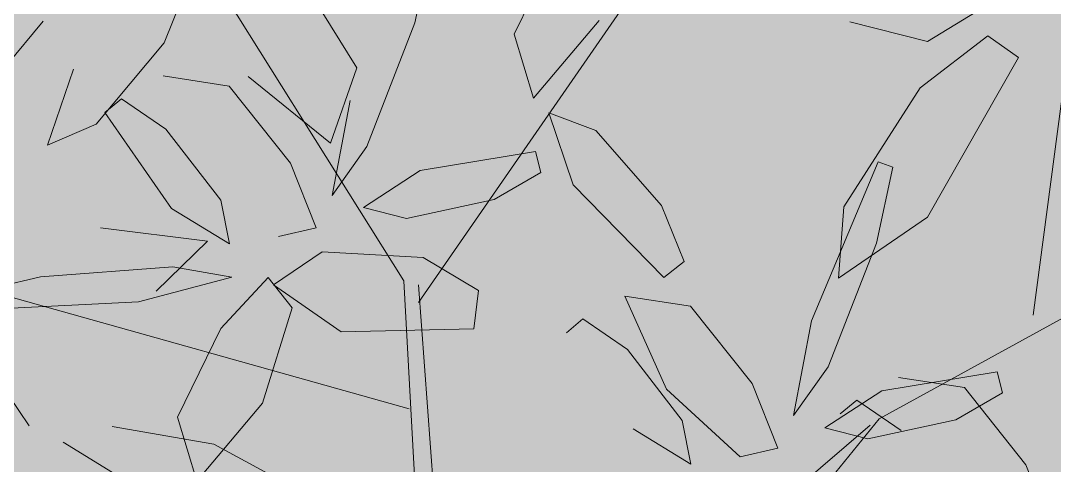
# Model space of a CAD drawing. Header units: metres. Extents: x 349703 to 349913, y 9282546 to 9282694.
# Drawn here: x 349721.418 to 349722.112, y 9282577.694 to 9282577.992 of the extents above; entities that cross this region are included whole.
import ezdxf

# ---------------------------------------------------------------- set-up
doc = ezdxf.new("R2010")
doc.units = ezdxf.units.M
doc.header["$LTSCALE"] = 0.25
doc.layers.add('AREA-VERDE', color=3, linetype='CONTINUOUS', lineweight=9)
doc.layers.add('ARQ-FONDO', color=253, linetype='CONTINUOUS', lineweight=9)

# ---------------------------------------------------------------- blocks, each defined once
blk = doc.blocks.new('ARR2')
at = {"layer": 'ARQ-FONDO', "lineweight": 5}
for p, q in [((2740.9225, 1214.8488), (2741.5179, 1215.7101)), ((2740.9083, 1214.8699), (2740.3874, 1215.6998)), ((2741.5187, 1214.8365), (2741.6275, 1215.6613)), ((2740.9348, 1215.194), (2740.9188, 1215.1203)), ((2741.0151, 1215.1091), (2741.0571, 1215.1952)), ((2740.6989, 1215.1584), (2740.6758, 1215.1009)), ((2740.8627, 1215.0765), (2740.8113, 1215.159)), ((2740.5225, 1215.0785), (2740.5583, 1215.122)), ((2741.0976, 1215.1226), (2741.0338, 1215.0471)), ((2741.416, 1215.102), (2741.3407, 1215.1213)), ((2741.4632, 1215.1309), (2741.416, 1215.102)), ((2740.9188, 1215.1203), (2740.8722, 1215.0002)), ((2741.0338, 1215.0471), (2741.0151, 1215.1091)), ((2741.4748, 1215.1076), (2741.4091, 1215.057)), ((2741.5043, 1215.0867), (2741.4748, 1215.1076)), ((2740.6758, 1215.1009), (2740.6097, 1215.0218)), ((2741.4162, 1214.9316), (2741.5043, 1215.0867)), ((2740.9134, 1214.7457), (2739.7186, 1215.0803)), ((2740.5625, 1215.0016), (2740.5878, 1215.0754)), ((2740.8369, 1215.0035), (2740.8627, 1215.0765)), ((2740.6747, 1215.0687), (2740.7386, 1215.0588)), ((2740.757, 1215.0683), (2740.8369, 1215.0035)), ((2740.7386, 1215.0588), (2740.7983, 1214.9839)), ((2741.4091, 1215.057), (2741.3349, 1214.9418)), ((2740.6182, 1215.0332), (2740.6342, 1215.0466)), ((2740.6342, 1215.0466), (2740.6773, 1215.017)), ((2740.8386, 1214.9528), (2740.856, 1215.0449)), ((2740.6829, 1214.9401), (2740.6182, 1215.0332)), ((2741.0488, 1215.0328), (2741.0725, 1214.9631)), ((2741.0945, 1215.0156), (2741.0488, 1215.0328)), ((2740.6097, 1215.0218), (2740.5625, 1215.0016)), ((2740.6773, 1215.017), (2740.7306, 1214.9481)), ((2741.1581, 1214.9428), (2741.0945, 1215.0156)), ((2740.8722, 1215.0002), (2740.8386, 1214.9528)), ((2740.9241, 1214.9768), (2741.0359, 1214.9952)), ((2741.0359, 1214.9952), (2741.0411, 1214.975)), ((2740.7983, 1214.9839), (2740.8231, 1214.9213)), ((2741.3037, 1214.8311), (2741.3682, 1214.9854)), ((2741.3682, 1214.9854), (2741.3825, 1214.9802)), ((2740.8689, 1214.941), (2740.9241, 1214.9768)), ((2741.0411, 1214.975), (2740.9958, 1214.9488)), ((2741.3825, 1214.9802), (2741.3665, 1214.9065)), ((2741.0725, 1214.9631), (2741.1604, 1214.873)), ((2740.7306, 1214.9481), (2740.739, 1214.9057)), ((2740.9107, 1214.9303), (2740.8689, 1214.941)), ((2740.9958, 1214.9488), (2740.9107, 1214.9303)), ((2741.18, 1214.8886), (2741.1581, 1214.9428)), ((2741.3349, 1214.9418), (2741.3299, 1214.8724)), ((2741.3693, 1214.7358), (2741.7422, 1214.9411)), ((2740.739, 1214.9057), (2740.6829, 1214.9401)), ((2741.3299, 1214.8724), (2741.4162, 1214.9316)), ((2740.7178, 1214.9084), (2740.6139, 1214.9213)), ((2740.8231, 1214.9213), (2740.7866, 1214.9128)), ((2740.668, 1214.8597), (2740.7178, 1214.9084)), ((2741.3665, 1214.9065), (2741.3199, 1214.7864)), ((2740.8288, 1214.898), (2740.7818, 1214.8659)), ((2740.927, 1214.8924), (2740.8288, 1214.898)), ((2740.9805, 1214.8605), (2740.927, 1214.8924)), ((2740.5556, 1214.8737), (2740.6841, 1214.8833)), ((2740.6841, 1214.8833), (2740.7413, 1214.8734)), ((2741.1604, 1214.873), (2741.18, 1214.8886)), ((2740.4822, 1214.8564), (2740.5556, 1214.8737)), ((2740.7413, 1214.8734), (2740.6508, 1214.8495)), ((2740.7306, 1214.8236), (2740.7765, 1214.8729)), ((2740.7765, 1214.8729), (2740.7999, 1214.8436)), ((2740.7818, 1214.8659), (2740.8473, 1214.8202)), ((2740.9352, 1214.3642), (2740.9083, 1214.8699)), ((2740.9588, 1214.3743), (2740.9225, 1214.8658)), ((2740.976, 1214.8233), (2740.9805, 1214.8605)), ((2741.1224, 1214.8549), (2741.1863, 1214.8451)), ((2741.1631, 1214.7648), (2741.1224, 1214.8549)), ((2740.6508, 1214.8495), (2740.4837, 1214.8412)), ((2740.7999, 1214.8436), (2740.7711, 1214.751)), ((2741.1863, 1214.8451), (2741.246, 1214.7701)), ((2741.0659, 1214.8194), (2741.0819, 1214.8328)), ((2741.0819, 1214.8328), (2741.1251, 1214.8032)), ((2741.2863, 1214.739), (2741.3037, 1214.8311)), ((2740.6886, 1214.7374), (2740.7306, 1214.8236)), ((2740.8473, 1214.8202), (2740.976, 1214.8233)), ((2741.1251, 1214.8032), (2741.1783, 1214.7343)), ((2740.5011, 1214.7936), (2740.5447, 1214.7292)), ((2741.3199, 1214.7864), (2741.2863, 1214.739)), ((2741.3718, 1214.7631), (2741.4836, 1214.7814)), ((2741.4836, 1214.7814), (2741.4889, 1214.7612)), ((2741.388, 1214.7761), (2741.4519, 1214.7663)), ((2741.2343, 1214.699), (2741.1631, 1214.7648)), ((2741.246, 1214.7701), (2741.2708, 1214.7075)), ((2741.3166, 1214.7272), (2741.3718, 1214.7631)), ((2741.4889, 1214.7612), (2741.4436, 1214.735)), ((2741.4519, 1214.7663), (2741.5116, 1214.6913)), ((2740.7711, 1214.751), (2740.7073, 1214.6755)), ((2741.3315, 1214.7407), (2741.3475, 1214.7541)), ((2741.3475, 1214.7541), (2741.3907, 1214.7245)), ((2740.7073, 1214.6755), (2740.6886, 1214.7374)), ((2741.0145, 1214.2999), (2741.3693, 1214.7358)), ((2741.1783, 1214.7343), (2741.1867, 1214.692)), ((2741.4436, 1214.735), (2741.3584, 1214.7165)), ((2740.7238, 1214.7113), (2740.6253, 1214.7284)), ((2740.9352, 1214.3642), (2741.3605, 1214.7299)), ((2741.1867, 1214.692), (2741.1306, 1214.7263)), ((2741.3584, 1214.7165), (2741.3166, 1214.7272)), ((2740.5776, 1214.7132), (2740.6423, 1214.6736)), ((2740.7768, 1214.6826), (2740.7238, 1214.7113)), ((2741.2708, 1214.7075), (2741.2343, 1214.699)), ((2741.5116, 1214.6913), (2741.5364, 1214.6287))]:
    blk.add_line(p, q, dxfattribs=at)

msp = doc.modelspace()

# ---------------------------------------------------------------- hatches: boundary and pattern name
at = {"layer": 'AREA-VERDE', "lineweight": 0, "true_color": 0xc4e4b2, "transparency": 33554687}
h = msp.add_hatch(color=3, dxfattribs=at)
h.dxf.hatch_style = 1
h.paths.add_polyline_path([(349726.46087, 9282594.78959), (349717.30917, 9282594.78959), (349717.28281, 9282561.44526), (349726.46087, 9282563.05917)])
h.paths.add_polyline_path([(349724.46087, 9282592.78959), (349724.46087, 9282564.73817), (349719.2847, 9282563.82797), (349719.30759, 9282592.78959)], flags=16)
at = {"layer": 'AREA-VERDE', "lineweight": 0, "true_color": 0xc4e4b2, "transparency": 33554610}
h = msp.add_hatch(color=3, dxfattribs=at)
h.dxf.hatch_style = 1
h.paths.add_polyline_path([(349724.46087, 9282592.78959), (349719.30759, 9282592.78959), (349719.2847, 9282563.82797), (349724.46087, 9282564.73817)])

# ---------------------------------------------------------------- block references
at = {"layer": 'ARQ-FONDO', "xscale": 0.6917913537138002, "yscale": 0.6917913537138002, "zscale": 0.6917913537138002}
msp.add_blockref('ARR2', (347825.53876, 9281737.38104), dxfattribs=at)

doc.saveas('drawing.dxf')
